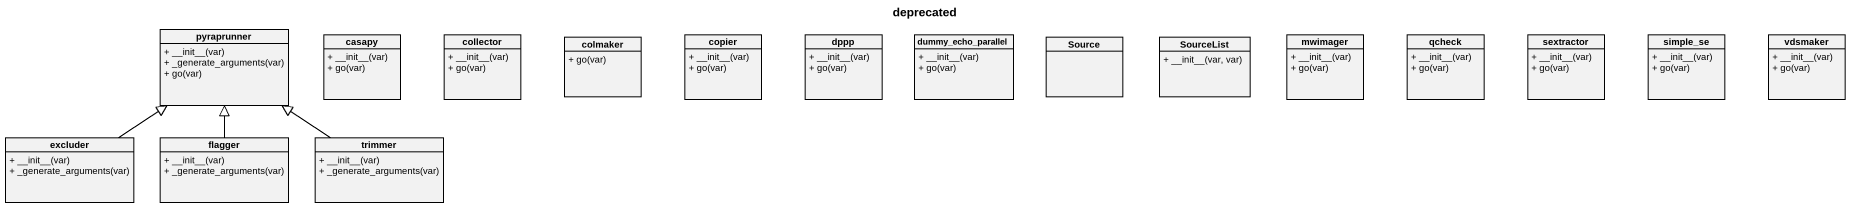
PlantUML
@startuml
title deprecated
hide circle
hide empty members
skinparam classAttributeIconSize 0
class pyraprunner {
  + ~__init~__(var)
  + _generate_arguments(var)
  + go(var)
}
class casapy {
  + ~__init~__(var)
  + go(var)
}
class collector {
  + ~__init~__(var)
  + go(var)
}
class colmaker {
  + go(var)
}
class copier {
  + ~__init~__(var)
  + go(var)
}
class dppp {
  + ~__init~__(var)
  + go(var)
}
class dummy_echo_parallel {
  + ~__init~__(var)
  + go(var)
}
class Source
class SourceList {
  + ~__init~__(var, var)
}
class mwimager {
  + ~__init~__(var)
  + go(var)
}
class qcheck {
  + ~__init~__(var)
  + go(var)
}
class sextractor {
  + ~__init~__(var)
  + go(var)
}
class simple_se {
  + ~__init~__(var)
  + go(var)
}
class vdsmaker {
  + ~__init~__(var)
  + go(var)
}
class excluder {
  + ~__init~__(var)
  + _generate_arguments(var)
}
class flagger {
  + ~__init~__(var)
  + _generate_arguments(var)
}
class trimmer {
  + ~__init~__(var)
  + _generate_arguments(var)
}
excluder -up-|> pyraprunner
flagger -up-|> pyraprunner
trimmer -up-|> pyraprunner
@enduml
